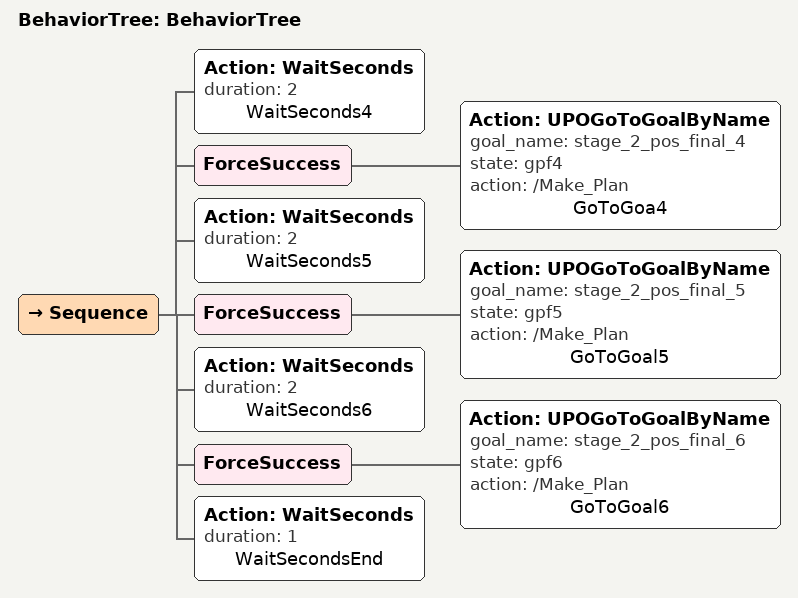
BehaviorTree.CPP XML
<root main_tree_to_execute="BehaviorTree">
    <BehaviorTree ID="BehaviorTree">
        <Sequence>
            <Action ID="WaitSeconds" duration="2" name="WaitSeconds4"/>
            <ForceSuccess>
                <Action goal_name="stage_2_pos_final_4" ID="UPOGoToGoalByName" state="gpf4" action="/Make_Plan" name="GoToGoa4"/>
            </ForceSuccess>
            <Action ID="WaitSeconds" duration="2" name="WaitSeconds5"/>
            <ForceSuccess>
                <Action goal_name="stage_2_pos_final_5" ID="UPOGoToGoalByName" state="gpf5" action="/Make_Plan" name="GoToGoal5"/>
            </ForceSuccess>
            <Action ID="WaitSeconds" duration="2" name="WaitSeconds6"/>
            <ForceSuccess>
                <Action goal_name="stage_2_pos_final_6" ID="UPOGoToGoalByName" state="gpf6" action="/Make_Plan" name="GoToGoal6"/>
            </ForceSuccess>
            <Action ID="WaitSeconds" duration="1" name="WaitSecondsEnd"/>
        </Sequence>
    </BehaviorTree>
</root>
